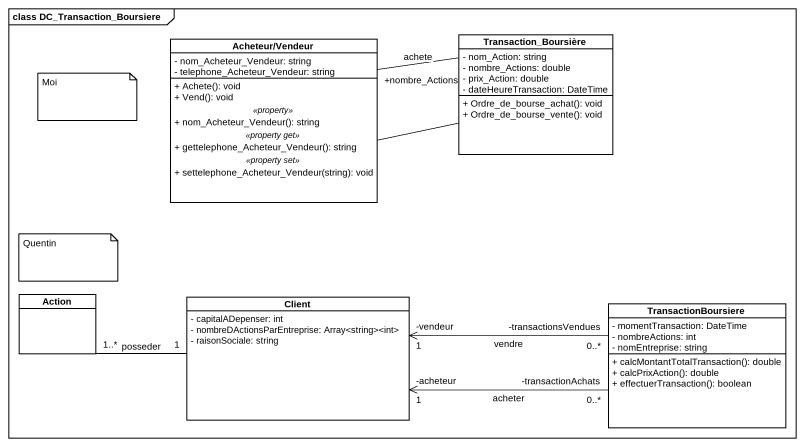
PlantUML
@startuml
mainframe class DC_Transaction_Boursiere
hide circle
hide empty members
skinparam classAttributeIconSize 0
class Transaction_Boursière {
  - nom_Action: string
  - nombre_Actions: double
  - prix_Action: double
  - dateHeureTransaction: DateTime
  + Ordre_de_bourse_achat(): void
  + Ordre_de_bourse_vente(): void
}
class "Acheteur/Vendeur" as Acheteur_Vendeur {
  - nom_Acheteur_Vendeur: string
  - telephone_Acheteur_Vendeur: string
  --
  + Achete(): void
  + Vend(): void
  .. <<property>> ..
  + nom_Acheteur_Vendeur(): string
  .. <<property get>> ..
  + gettelephone_Acheteur_Vendeur(): string
  .. <<property set>> ..
  + settelephone_Acheteur_Vendeur(string): void
}
class "Action" as Action_
class Client {
  - capitalADepenser: int
  - nombreDActionsParEntreprise: Array<string><int>
  - raisonSociale: string
}
class TransactionBoursiere {
  - momentTransaction: DateTime
  - nombreActions: int
  - nomEntreprise: string
  + calcMontantTotalTransaction(): double
  + calcPrixAction(): double
  + effectuerTransaction(): boolean
}
Acheteur_Vendeur "+nombre_Actions" -right- Transaction_Boursière : achete
Acheteur_Vendeur -right- Transaction_Boursière
Client "1" -left- "1..*" Action_ : posseder
TransactionBoursiere "-transactionsVendues\n0..*" -left-> "-vendeur\n1" Client : vendre
TransactionBoursiere "-transactionAchats\n0..*" -left-> "-acheteur\n1" Client : acheter
note as N1
  Moi
end note
note as N2
  Quentin
end note
@enduml
